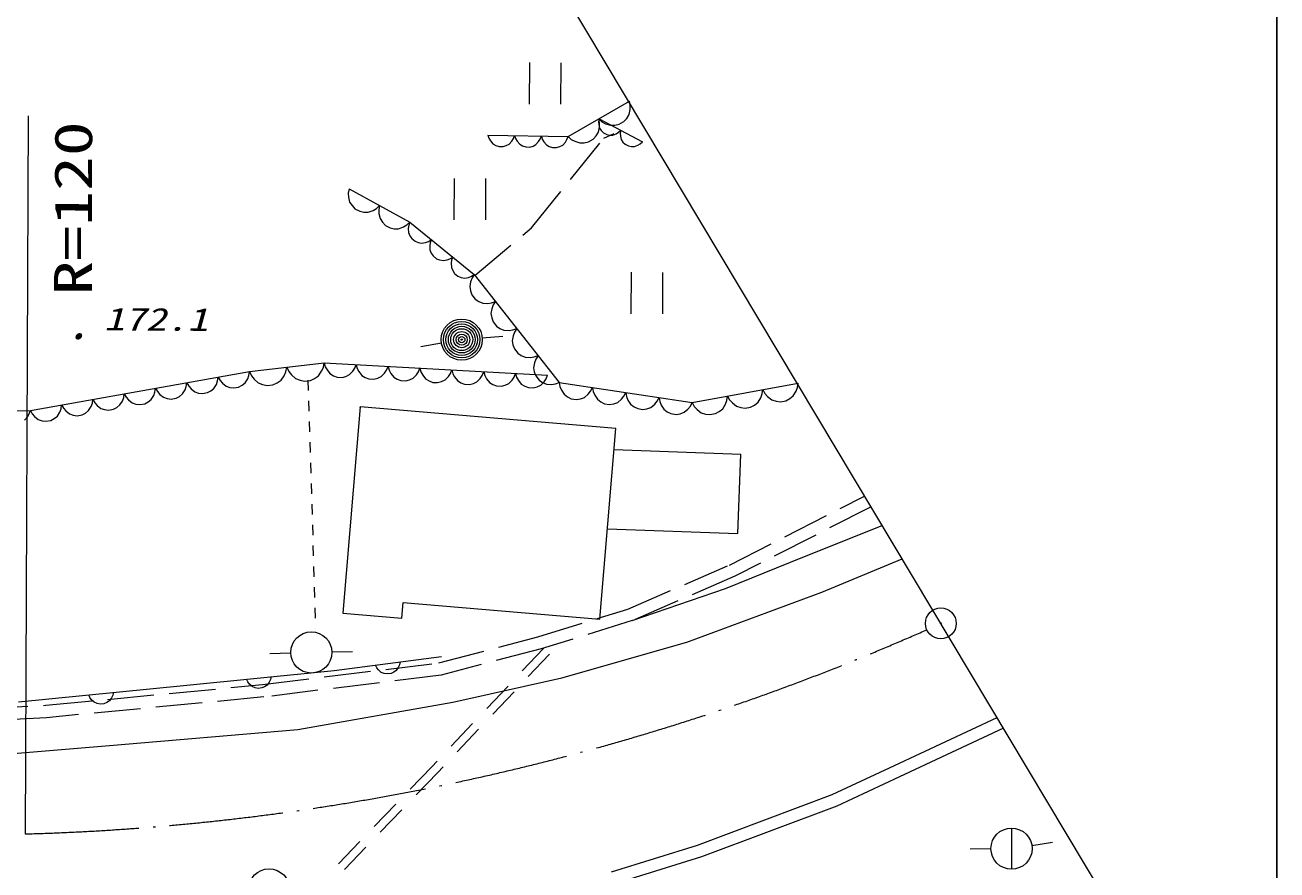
# Model space of a CAD drawing. Units: millimetres, scale not verified. Extents: x 40000 to 680000, y 20000 to 380000.
# Drawn here: x 518473 to 579000, y 276147 to 316971 of the extents above; entities that cross this region are included whole.
import ezdxf
from ezdxf.enums import TextEntityAlignment as Align

# ---------------------------------------------------------------- set-up
doc = ezdxf.new("R2010")
doc.units = ezdxf.units.MM
doc.header["$LTSCALE"] = 1000
for name, pattern in [('USER1', [1, 0.5, -0.5]), ('USER2', [3, 2.25, -0.75]), ('USER3', [2.5, 1.5, -1]), ('USER4', [7.000001, 5.508197, -0.688525, 0.114754, -0.688525])]:
    doc.linetypes.add(name, pattern=pattern)
for name, color, linetype, lineweight in [('M-TTL-BAND', 7, 'Continuous', 25), ('S-BGD', 1, 'Continuous', 13), ('S-BGD-HTXT', 6, 'Continuous', 13), ('S-BMK', 3, 'USER4', 13)]:
    doc.layers.add(name, color=color, linetype=linetype, lineweight=lineweight)
doc.styles.add('ＭＳ ゴシック', font='')
doc.styles.get('ＭＳ ゴシック').set_extended_font_data('MS Gothic')

msp = doc.modelspace()

# ---------------------------------------------------------------- linework, layer by layer
at = {"layer": 'M-TTL-BAND'}
msp.add_line((579000, 20000), (579000, 370000), dxfattribs=at)
at = {"layer": 'S-BGD'}
for p, q in [((542862, 315155), (542849, 313155)), ((544384, 313146), (544397, 315146)), ((544728, 311587), (547690, 313288)), ((547728, 313083), (547690, 313288)), ((547726, 312890), (547728, 313083)), ((546225, 312437), (546201, 312296)), ((546247, 312233), (546209, 312438)), ((546209, 312438), (546362, 312299)), ((546225, 312437), (548318, 311336)), ((547421, 312307), (547563, 312462)), ((547563, 312462), (547675, 312644)), ((547675, 312644), (547726, 312890)), ((546082, 311612), (546194, 311794)), ((546194, 311794), (546245, 312040)), ((546201, 312296), (546210, 312161)), ((546210, 312161), (546252, 311992)), ((546245, 312040), (546247, 312233)), ((546252, 311992), (546334, 311869)), ((546334, 311869), (546436, 311765)), ((546362, 312299), (546534, 312206)), ((546436, 311765), (546598, 311679)), ((546534, 312206), (546772, 312126)), ((546772, 312126), (546986, 312130)), ((546890, 311656), (547053, 311718)), ((546986, 312130), (547192, 312175)), ((547053, 311718), (547167, 311788)), ((547167, 311788), (547272, 311886)), ((547192, 312175), (547421, 312307)), ((547272, 311886), (547248, 311745)), ((547248, 311745), (547257, 311610)), ((540851, 311655), (544728, 311587)), ((540851, 311655), (540897, 311505)), ((540897, 311505), (540972, 311378)), ((540972, 311378), (541096, 311234)), ((541096, 311234), (541237, 311154)), ((541237, 311154), (541388, 311103)), ((541588, 311099), (541741, 311145)), ((541741, 311145), (541884, 311220)), ((541884, 311220), (542013, 311360)), ((542013, 311360), (542089, 311485)), ((542089, 311485), (542143, 311632)), ((542143, 311632), (542189, 311483)), ((542189, 311483), (542265, 311356)), ((542265, 311356), (542388, 311211)), ((542388, 311211), (542529, 311131)), ((542529, 311131), (542680, 311080)), ((542880, 311077), (543033, 311122)), ((543033, 311122), (543176, 311198)), ((543176, 311198), (543305, 311338)), ((543305, 311338), (543381, 311462)), ((543381, 311462), (543436, 311610)), ((543436, 311610), (543481, 311460)), ((543481, 311460), (543557, 311333)), ((543557, 311333), (543680, 311189)), ((543680, 311189), (543821, 311109)), ((543821, 311109), (543972, 311058)), ((544325, 311100), (544469, 311175)), ((544469, 311175), (544597, 311315)), ((544597, 311315), (544674, 311440)), ((544674, 311440), (544728, 311587)), ((544728, 311587), (544881, 311449)), ((544881, 311449), (545053, 311356)), ((545053, 311356), (545291, 311276)), ((545291, 311276), (545505, 311280)), ((545505, 311280), (545711, 311325)), ((545711, 311325), (545940, 311456)), ((545940, 311456), (546082, 311612)), ((546598, 311679), (546742, 311654)), ((546742, 311654), (546890, 311656)), ((547257, 311610), (547298, 311441)), ((547298, 311441), (547380, 311318)), ((547380, 311318), (547482, 311214)), ((547482, 311214), (547645, 311129)), ((547645, 311129), (547788, 311103)), ((547936, 311106), (548099, 311167)), ((548099, 311167), (548213, 311237)), ((548213, 311237), (548318, 311336)), ((541388, 311103), (541588, 311099)), ((542680, 311080), (542880, 311077)), ((543972, 311058), (544172, 311054)), ((544172, 311054), (544325, 311100)), ((547788, 311103), (547936, 311106)), ((539224, 309564), (539212, 307564)), ((540747, 307554), (540759, 309554)), ((534139, 309052), (534102, 308853)), ((534102, 308853), (534112, 308661)), ((534139, 309052), (537082, 307448)), ((534112, 308661), (534168, 308421)), ((534168, 308421), (534281, 308245)), ((534281, 308245), (534424, 308095)), ((534424, 308095), (534652, 307971)), ((535297, 308016), (535459, 308113)), ((535459, 308113), (535610, 308250)), ((535610, 308250), (535573, 308051)), ((534652, 307971), (534855, 307932)), ((534855, 307932), (535065, 307932)), ((535065, 307932), (535297, 308016)), ((535573, 308051), (535584, 307859)), ((535584, 307859), (535639, 307619)), ((535639, 307619), (535752, 307443)), ((535752, 307443), (535895, 307293)), ((535895, 307293), (536123, 307169)), ((536123, 307169), (536326, 307130)), ((536326, 307130), (536536, 307130)), ((536536, 307130), (536768, 307214)), ((536768, 307214), (536931, 307311)), ((536931, 307311), (537082, 307448)), ((537024, 307297), (537004, 307145)), ((537004, 307145), (537012, 306949)), ((537012, 306949), (537075, 306794)), ((537082, 307448), (537024, 307297)), ((537082, 307448), (540194, 304918)), ((537075, 306794), (537166, 306656)), ((537166, 306656), (537327, 306525)), ((537327, 306525), (537480, 306465)), ((537480, 306465), (537645, 306435)), ((537645, 306435), (537839, 306467)), ((537839, 306467), (537981, 306519)), ((537981, 306519), (538119, 306605)), ((538061, 306454), (538041, 306302)), ((538041, 306302), (538050, 306106)), ((538119, 306605), (538061, 306454)), ((538050, 306106), (538113, 305951)), ((538113, 305951), (538203, 305813)), ((538203, 305813), (538364, 305682)), ((538364, 305682), (538518, 305622)), ((538876, 305623), (539018, 305676)), ((539018, 305676), (539157, 305761)), ((539157, 305761), (539099, 305610)), ((538518, 305622), (538682, 305591)), ((538682, 305591), (538876, 305623)), ((539099, 305610), (539079, 305459)), ((539079, 305459), (539087, 305262)), ((539087, 305262), (539151, 305107)), ((539151, 305107), (539241, 304969)), ((539241, 304969), (539402, 304839)), ((539402, 304839), (539555, 304778)), ((539555, 304778), (539720, 304748)), ((539720, 304748), (539914, 304780)), ((539914, 304780), (540056, 304832)), ((540017, 304572), (539974, 304332)), ((540083, 304751), (540017, 304572)), ((540056, 304832), (540194, 304918)), ((540194, 304918), (540083, 304751)), ((540194, 304918), (544304, 299694)), ((547780, 305025), (547768, 303025)), ((549303, 303016), (549315, 305016)), ((539974, 304332), (540008, 304127)), ((540008, 304127), (540080, 303935)), ((540080, 303935), (540239, 303732)), ((540239, 303732), (540409, 303617)), ((540409, 303617), (540600, 303535)), ((540600, 303535), (540844, 303521)), ((540844, 303521), (541031, 303546)), ((541045, 303266), (541001, 303026)), ((541031, 303546), (541222, 303612)), ((541110, 303445), (541045, 303266)), ((541222, 303612), (541110, 303445)), ((541001, 303026), (541036, 302821)), ((541036, 302821), (541107, 302629)), ((541107, 302629), (541267, 302426)), ((541267, 302426), (541436, 302312)), ((541436, 302312), (541628, 302230)), ((541628, 302230), (541872, 302215)), ((541872, 302215), (542058, 302240)), ((542058, 302240), (542249, 302306)), ((542138, 302139), (542072, 301961)), ((542249, 302306), (542138, 302139)), ((538601, 301600), (537615, 301429)), ((540582, 301855), (541579, 301940)), ((542072, 301961), (542029, 301720)), ((542029, 301720), (542063, 301515)), ((542063, 301515), (542135, 301323)), ((542135, 301323), (542294, 301121)), ((542294, 301121), (542464, 301006)), ((542464, 301006), (542655, 300924)), ((542655, 300924), (542899, 300909)), ((542899, 300909), (543086, 300934)), ((543086, 300934), (543277, 301000)), ((543165, 300833), (543099, 300655)), ((543277, 301000), (543165, 300833)), ((518730, 298351), (529328, 300225)), ((529298, 300041), (529328, 300225)), ((529328, 300225), (532943, 300644)), ((529328, 300225), (529420, 300025)), ((531004, 300030), (531087, 300219)), ((531087, 300219), (531135, 300435)), ((531135, 300435), (531227, 300235)), ((531227, 300235), (531356, 300071)), ((532658, 300020), (532811, 300240)), ((532811, 300240), (532895, 300428)), ((532895, 300428), (532943, 300644)), ((532943, 300644), (543734, 300050)), ((532943, 300644), (532991, 300464)), ((532991, 300464), (533075, 300308)), ((533075, 300308), (533216, 300131)), ((534157, 300079), (534316, 300240)), ((534316, 300240), (534413, 300385)), ((534413, 300385), (534485, 300559)), ((534485, 300559), (534533, 300379)), ((534533, 300379), (534617, 300224)), ((534617, 300224), (534758, 300046)), ((535858, 300155), (535955, 300301)), ((535955, 300301), (536026, 300475)), ((536026, 300475), (536074, 300294)), ((536074, 300294), (536158, 300139)), ((537399, 300070), (537496, 300216)), ((537496, 300216), (537568, 300390)), ((537568, 300390), (537616, 300209)), ((539038, 300131), (539109, 300305)), ((539109, 300305), (539157, 300124)), ((540579, 300046), (540651, 300220)), ((540651, 300220), (540699, 300040)), ((543099, 300655), (543056, 300414)), ((543056, 300414), (543091, 300209)), ((526270, 299505), (526300, 299690)), ((526300, 299690), (526387, 299526)), ((527605, 299417), (527723, 299610)), ((527723, 299610), (527784, 299773)), ((527784, 299773), (527814, 299958)), ((527814, 299958), (527901, 299794)), ((527901, 299794), (528018, 299662)), ((528018, 299662), (528195, 299522)), ((528969, 299565), (529119, 299685)), ((529119, 299685), (529237, 299878)), ((529237, 299878), (529298, 300041)), ((529420, 300025), (529549, 299862)), ((529549, 299862), (529748, 299683)), ((529748, 299683), (529959, 299598)), ((530460, 299587), (530664, 299680)), ((530664, 299680), (530851, 299811)), ((530851, 299811), (531004, 300030)), ((531356, 300071), (531556, 299893)), ((531556, 299893), (531767, 299807)), ((531767, 299807), (531987, 299764)), ((531987, 299764), (532267, 299797)), ((532267, 299797), (532472, 299889)), ((532472, 299889), (532658, 300020)), ((533216, 300131), (533381, 300029)), ((533381, 300029), (533559, 299961)), ((533559, 299961), (533798, 299948)), ((533798, 299948), (533982, 299996)), ((533982, 299996), (534157, 300079)), ((534758, 300046), (534922, 299944)), ((534922, 299944), (535100, 299876)), ((535100, 299876), (535339, 299863)), ((535339, 299863), (535524, 299911)), ((535524, 299911), (535698, 299994)), ((535698, 299994), (535858, 300155)), ((536158, 300139), (536299, 299961)), ((536299, 299961), (536464, 299859)), ((536464, 299859), (536642, 299791)), ((536642, 299791), (536881, 299778)), ((536881, 299778), (537065, 299826)), ((537065, 299826), (537240, 299909)), ((537240, 299909), (537399, 300070)), ((537616, 300209), (537700, 300054)), ((537700, 300054), (537841, 299876)), ((537841, 299876), (538005, 299774)), ((538005, 299774), (538183, 299706)), ((538183, 299706), (538422, 299693)), ((538422, 299693), (538607, 299741)), ((538607, 299741), (538781, 299824)), ((538781, 299824), (538941, 299986)), ((538941, 299986), (539038, 300131)), ((539157, 300124), (539241, 299969)), ((539241, 299969), (539382, 299791)), ((539382, 299791), (539547, 299689)), ((539547, 299689), (539725, 299622)), ((539725, 299622), (539964, 299608)), ((539964, 299608), (540148, 299656)), ((540148, 299656), (540323, 299739)), ((540323, 299739), (540482, 299901)), ((540482, 299901), (540579, 300046)), ((540699, 300040), (540783, 299884)), ((540783, 299884), (540924, 299706)), ((540924, 299706), (541088, 299605)), ((541690, 299571), (541864, 299655)), ((541864, 299655), (542024, 299816)), ((542024, 299816), (542121, 299961)), ((542121, 299961), (542192, 300135)), ((542192, 300135), (542240, 299955)), ((542240, 299955), (542324, 299799)), ((542324, 299799), (542465, 299621)), ((542465, 299621), (542630, 299520)), ((543091, 300209), (543162, 300017)), ((543162, 300017), (543322, 299815)), ((543322, 299815), (543491, 299700)), ((543406, 299570), (543565, 299731)), ((543491, 299700), (543683, 299618)), ((543565, 299731), (543662, 299876)), ((543662, 299876), (543734, 300050)), ((543683, 299618), (543927, 299603)), ((543927, 299603), (544113, 299628)), ((544113, 299628), (544304, 299694)), ((544304, 299694), (550731, 298730)), ((544304, 299694), (544337, 299501)), ((550731, 298730), (555846, 299669)), ((555814, 299460), (555846, 299669)), ((523242, 298969), (523272, 299154)), ((523272, 299154), (523359, 298990)), ((524577, 298881), (524695, 299074)), ((524695, 299074), (524756, 299237)), ((524756, 299237), (524786, 299422)), ((524786, 299422), (524873, 299258)), ((524873, 299258), (524990, 299126)), ((524990, 299126), (525167, 298986)), ((525773, 298941), (525940, 299029)), ((525940, 299029), (526091, 299149)), ((526091, 299149), (526209, 299342)), ((526209, 299342), (526270, 299505)), ((526387, 299526), (526504, 299394)), ((526504, 299394), (526681, 299254)), ((526681, 299254), (526864, 299192)), ((526864, 299192), (527052, 299167)), ((527052, 299167), (527287, 299209)), ((527287, 299209), (527455, 299297)), ((527455, 299297), (527605, 299417)), ((528195, 299522), (528378, 299460)), ((528378, 299460), (528566, 299435)), ((528566, 299435), (528801, 299476)), ((528801, 299476), (528969, 299565)), ((529959, 299598), (530180, 299555)), ((530180, 299555), (530460, 299587)), ((541088, 299605), (541266, 299537)), ((541266, 299537), (541505, 299524)), ((541505, 299524), (541690, 299571)), ((542630, 299520), (542808, 299452)), ((542808, 299452), (543047, 299439)), ((543047, 299439), (543231, 299487)), ((543231, 299487), (543406, 299570)), ((544337, 299501), (544410, 299330)), ((544410, 299330), (544540, 299129)), ((544540, 299129), (544702, 299006)), ((544702, 299006), (544882, 298918)), ((545520, 298982), (545703, 299135)), ((545703, 299135), (545819, 299278)), ((545819, 299278), (545911, 299453)), ((545911, 299453), (545943, 299260)), ((545943, 299260), (546016, 299089)), ((546016, 299089), (546146, 298888)), ((547310, 298894), (547426, 299037)), ((547426, 299037), (547518, 299212)), ((547518, 299212), (547550, 299019)), ((547550, 299019), (547623, 298847)), ((552404, 298835), (552436, 299043)), ((552436, 299043), (552536, 298859)), ((554041, 298963), (554109, 299147)), ((554109, 299147), (554141, 299356)), ((554141, 299356), (554241, 299172)), ((554241, 299172), (554374, 299024)), ((554374, 299024), (554575, 298867)), ((555446, 298921), (555615, 299058)), ((555615, 299058), (555747, 299276)), ((555747, 299276), (555814, 299460)), ((520153, 298271), (520214, 298434)), ((520214, 298434), (520244, 298618)), ((520244, 298618), (520331, 298454)), ((520331, 298454), (520448, 298323)), ((521549, 298346), (521667, 298538)), ((521667, 298538), (521728, 298701)), ((521728, 298701), (521758, 298886)), ((521758, 298886), (521845, 298722)), ((521845, 298722), (521962, 298591)), ((521962, 298591), (522139, 298450)), ((522139, 298450), (522322, 298389)), ((522510, 298363), (522745, 298405)), ((522745, 298405), (522912, 298493)), ((522912, 298493), (523063, 298614)), ((523063, 298614), (523181, 298806)), ((523181, 298806), (523242, 298969)), ((523359, 298990), (523476, 298858)), ((523476, 298858), (523653, 298718)), ((523653, 298718), (523836, 298657)), ((523836, 298657), (524024, 298631)), ((524024, 298631), (524259, 298673)), ((524259, 298673), (524426, 298761)), ((524426, 298761), (524577, 298881)), ((525167, 298986), (525350, 298924)), ((525350, 298924), (525538, 298899)), ((525538, 298899), (525773, 298941)), ((534680, 298530), (533834, 288560)), ((534665, 298531), (534661, 298486)), ((547041, 297481), (534680, 298530)), ((544882, 298918), (545131, 298880)), ((545131, 298880), (545329, 298912)), ((545329, 298912), (545520, 298982)), ((546146, 298888), (546309, 298765)), ((546309, 298765), (546488, 298677)), ((546488, 298677), (546738, 298639)), ((546738, 298639), (546935, 298671)), ((546935, 298671), (547127, 298741)), ((547127, 298741), (547310, 298894)), ((547623, 298847), (547753, 298647)), ((547753, 298647), (547915, 298524)), ((547915, 298524), (548095, 298436)), ((548095, 298436), (548344, 298398)), ((548344, 298398), (548542, 298430)), ((548542, 298430), (548733, 298500)), ((548733, 298500), (548916, 298653)), ((548916, 298653), (549032, 298796)), ((549032, 298796), (549124, 298971)), ((549124, 298971), (549157, 298778)), ((549157, 298778), (549230, 298606)), ((549230, 298606), (549360, 298406)), ((549360, 298406), (549522, 298283)), ((550340, 298259), (550523, 298412)), ((550523, 298412), (550639, 298555)), ((550639, 298555), (550731, 298730)), ((550731, 298730), (550831, 298546)), ((550831, 298546), (550964, 298399)), ((550964, 298399), (551164, 298241)), ((552036, 298296), (552204, 298432)), ((552204, 298432), (552336, 298650)), ((552336, 298650), (552404, 298835)), ((552536, 298859), (552669, 298711)), ((552669, 298711), (552869, 298554)), ((552869, 298554), (553076, 298486)), ((553076, 298486), (553288, 298459)), ((553288, 298459), (553552, 298508)), ((553552, 298508), (553741, 298608)), ((553741, 298608), (553910, 298745)), ((553910, 298745), (554041, 298963)), ((554575, 298867), (554781, 298799)), ((554781, 298799), (554993, 298772)), ((554993, 298772), (555257, 298820)), ((555257, 298820), (555446, 298921)), ((514352, 298296), (518730, 298351)), ((518451, 297876), (518591, 298039)), ((518591, 298039), (518673, 298182)), ((518673, 298182), (518730, 298351)), ((518730, 298351), (518817, 298186)), ((518817, 298186), (518934, 298055)), ((518934, 298055), (519111, 297914)), ((519111, 297914), (519294, 297853)), ((519294, 297853), (519482, 297828)), ((519482, 297828), (519716, 297869)), ((519716, 297869), (519884, 297958)), ((519884, 297958), (520035, 298078)), ((520035, 298078), (520153, 298271)), ((520448, 298323), (520625, 298182)), ((520625, 298182), (520808, 298121)), ((520808, 298121), (520996, 298096)), ((520996, 298096), (521231, 298137)), ((521231, 298137), (521398, 298225)), ((521398, 298225), (521549, 298346)), ((522322, 298389), (522510, 298363)), ((549522, 298283), (549702, 298195)), ((549702, 298195), (549951, 298157)), ((549951, 298157), (550149, 298189)), ((550149, 298189), (550340, 298259)), ((551164, 298241), (551371, 298174)), ((551371, 298174), (551583, 298146)), ((551583, 298146), (551847, 298195)), ((551847, 298195), (552036, 298296)), ((546258, 288260), (547041, 297481)), ((546955, 296468), (553076, 296241)), ((552933, 292397), (553076, 296241)), ((546629, 292631), (552933, 292397)), ((556084, 291267), (559912, 292793)), ((552334, 289743), (556084, 291267)), ((557002, 289564), (560881, 291172)), ((547830, 288192), (552334, 289743)), ((550468, 287158), (557002, 289564)), ((536692, 288317), (536756, 289067)), ((536756, 289067), (546258, 288260)), ((533834, 288560), (536692, 288317)), ((544426, 285423), (550468, 287158)), ((531315, 286621), (530315, 286586)), ((533314, 286680), (534313, 286706)), ((533421, 285791), (538603, 286460)), ((526138, 285066), (533421, 285791)), ((535479, 285918), (535417, 286049)), ((535565, 285811), (535479, 285918)), ((535698, 285695), (535565, 285811)), ((535838, 285641), (535698, 285695)), ((536303, 285700), (536168, 285641)), ((536424, 285789), (536303, 285700)), ((536520, 285934), (536424, 285789)), ((536577, 286059), (536520, 285934)), ((536607, 286202), (536577, 286059)), ((529241, 285236), (529182, 285369)), ((529324, 285127), (529241, 285236)), ((529454, 285007), (529324, 285127)), ((530282, 285222), (530182, 285080)), ((530342, 285346), (530282, 285222)), ((530377, 285488), (530342, 285346)), ((535984, 285617), (535838, 285641)), ((536168, 285641), (535984, 285617)), ((539163, 284254), (544426, 285423)), ((518156, 284274), (526138, 285066)), ((521609, 284478), (521550, 284611)), ((521692, 284369), (521609, 284478)), ((522710, 284587), (522650, 284464)), ((522744, 284729), (522710, 284587)), ((529592, 284949), (529454, 285007)), ((529737, 284921), (529592, 284949)), ((529922, 284939), (529737, 284921)), ((530058, 284995), (529922, 284939)), ((530182, 285080), (530058, 284995)), ((521821, 284249), (521692, 284369)), ((521960, 284190), (521821, 284249)), ((522104, 284162), (521960, 284190)), ((522289, 284181), (522104, 284162)), ((522425, 284236), (522289, 284181)), ((522550, 284321), (522425, 284236)), ((522650, 284464), (522550, 284321)), ((531656, 282935), (539163, 284254)), ((560503, 281190), (565466, 283508)), ((522561, 282157), (531656, 282935)), ((565776, 282991), (560757, 280647)), ((516554, 281663), (522561, 282157)), ((557491, 279786), (560503, 281190)), ((560757, 280647), (557724, 279232)), ((550987, 277346), (557491, 279786)), ((557724, 279232), (551181, 276778)), ((566172, 278171), (566160, 276181)), ((546827, 276057), (550987, 277346)), ((567153, 277334), (568141, 277492)), ((551181, 276778), (546981, 275476)), ((565166, 277164), (564166, 277153))]:
    msp.add_line(p, q, dxfattribs=at)
at = {"layer": 'S-BGD', "linetype": 'USER2'}
for p, q in [((546453, 311502), (546960, 311733)), ((542967, 307170), (546453, 311502)), ((540232, 304893), (542967, 307170)), ((552538, 290880), (559064, 294210)), ((559373, 293694), (552794, 290336)), ((547622, 288755), (552538, 290880)), ((552794, 290336), (547830, 288192)), ((543262, 287407), (547622, 288755)), ((547830, 288192), (543427, 286830)), ((538477, 286155), (543262, 287407)), ((543427, 286830), (538590, 285564)), ((529959, 285102), (538477, 286155)), ((519471, 284103), (529959, 285102)), ((538590, 285564), (530024, 284505)), ((530024, 284505), (519516, 283505)), ((513370, 283771), (519471, 284103)), ((519516, 283505), (513397, 283172))]:
    msp.add_line(p, q, dxfattribs=at)
at = {"layer": 'S-BGD', "linetype": 'USER1'}
msp.add_line((532152, 299813), (532517, 287808), dxfattribs=at)
at = {"layer": 'S-BGD', "linetype": 'USER3'}
for p, q in [((543540, 286852), (538135, 281126)), ((543831, 286578), (538424, 280850)), ((538135, 281126), (531488, 274237)), ((538424, 280850), (531571, 273748))]:
    msp.add_line(p, q, dxfattribs=at)
at = {"layer": 'S-BGD'}
for centre, radius in [((539586, 301771), 995), ((539586, 301771), 880), ((539586, 301771), 765), ((539586, 301771), 645), ((539586, 301771), 530), ((539586, 301771), 390), ((539586, 301771), 270), ((539586, 301771), 155), ((539586, 301771), 30), ((532314, 286655), 995), ((562751, 288060), 22.5), ((566166, 277176), 995), ((530275, 275206), 995)]:
    msp.add_circle(centre, radius, dxfattribs=at)
at = {"layer": 'S-BGD-HTXT'}
for p, q in [((577661, 263124), (540383, 325435)), ((518492, 277892), (518635, 312590))]:
    msp.add_line(p, q, dxfattribs=at)
at = {"layer": 'S-BMK', "linetype": 'Continuous'}
msp.add_circle((562751, 288060), 746, dxfattribs=at)
at = {"layer": 'S-BMK'}
msp.add_arc((515251, 393353), 115511, 271.59863, 293.90906, dxfattribs=at)

# ---------------------------------------------------------------- texts
at = {"layer": 'S-BGD', "style": 'ＭＳ ゴシック', "oblique": 15, "width": 1.35}
msp.add_text('172.1', height=1100, rotation=359.7, dxfattribs=at).set_placement((522279, 301889), align=Align.BOTTOM_LEFT)
at = {"layer": 'S-BGD', "style": 'ＭＳ ゴシック', "oblique": 15}
msp.add_text('・', height=1100, dxfattribs=at).set_placement((520170, 301031), align=Align.BOTTOM_LEFT)
at = {"layer": 'S-BGD-HTXT', "style": 'ＭＳ ゴシック', "width": 1.35}
msp.add_text('R=120', height=1833, rotation=89.9, dxfattribs=at).set_placement((522255, 303901), align=Align.BOTTOM_LEFT)

doc.saveas('drawing.dxf')
